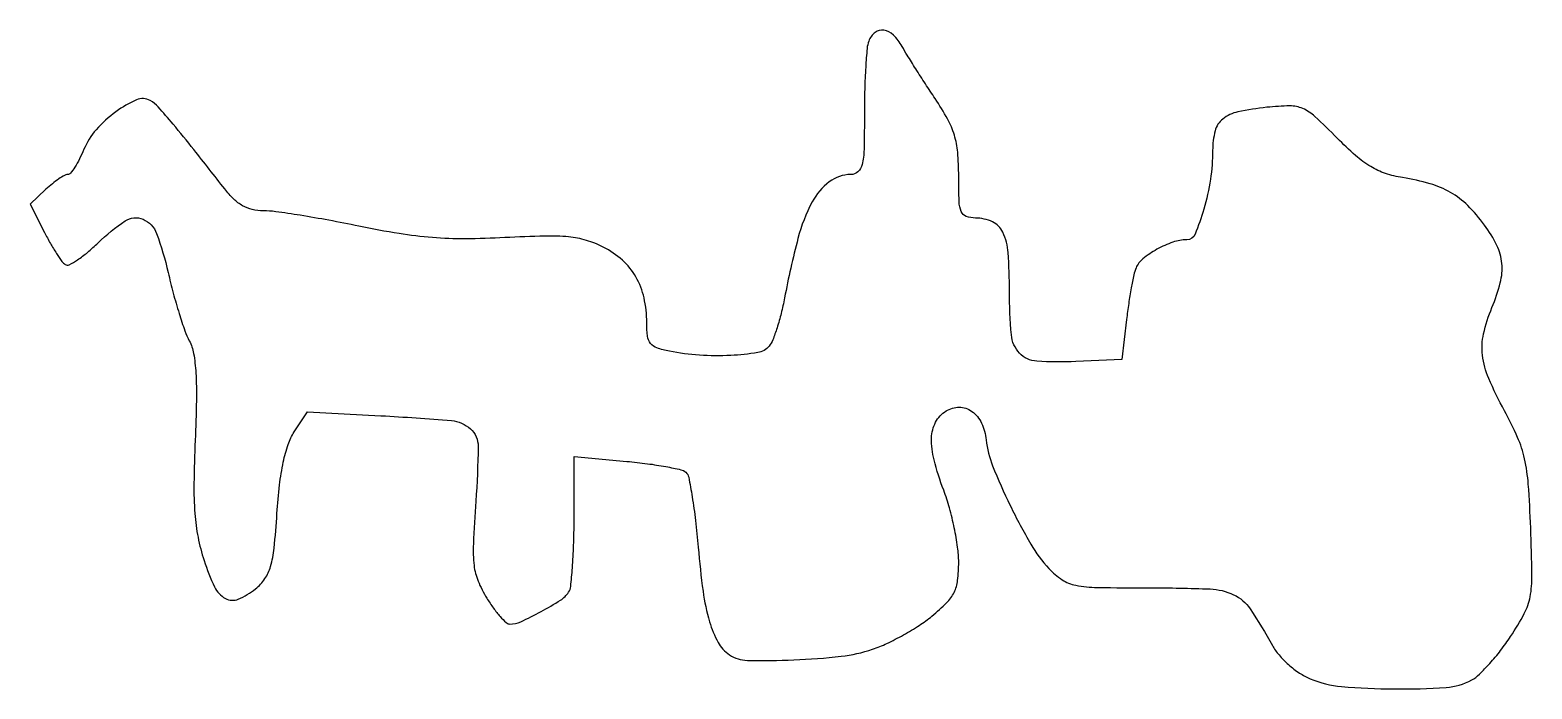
# Model space of a CAD drawing. Extents: x 0 to 207, y 0 to 91.
import ezdxf

# ---------------------------------------------------------------- set-up
doc = ezdxf.new("R2010")
doc.units = 0

msp = doc.modelspace()

# ---------------------------------------------------------------- linework, layer by layer
msp.add_lwpolyline([(115.606989, 89.418213, 0.069754), (115.368566, 88.386579, 0.006804), (115.178303, 85.828225, 0.008515), (115.044357, 82.757628, 0.006641), (115, 79.418213, -0.005216), (114.948263, 74.459182, -0.050016), (114.693895, 72.363982, -0.15703), (114.115685, 71.38227, -0.183779), (113.110784, 71, 0.165152), (110.166442, 70.0002, 0.106514), (107.813171, 67.228136, 0.059298), (105.842526, 62.194945, 0.016828), (103.995988, 53.978844, -0.014353), (103.530418, 51.858319, -0.016208), (102.959815, 49.853193, -0.01559), (102.369553, 48.188964, -0.08035), (101.87484, 47.349191, -0.18128), (100.292472, 46.444434, -0.027037), (96.580995, 46.046981, -0.029712), (92.264429, 46.07627, -0.032813), (88.125, 46.625, -0.034009), (86.398362, 47.094299, -0.143081), (85.531705, 47.709895, -0.13756), (85.114241, 48.709678, -0.030545), (85, 50.577947, 0.05441), (84.625838, 54.006126, 0.076307), (83.514796, 56.872822, 0.079498), (81.638149, 59.190066, 0.065008), (79.005865, 60.997008, 0.046262), (76.674796, 61.926137, 0.047878), (74.239325, 62.397421, 0.030215), (70.943643, 62.512987, 0.007181), (65.452925, 62.294764, -0.012198), (59.997455, 62.132744, -0.020934), (55.45114, 62.299064, -0.020523), (50.873202, 62.848599, -0.01119), (45.307703, 63.877965, 0.005306), (41.18688, 64.690397, 0.006085), (37.233535, 65.376652, 0.005523), (33.870618, 65.880302, 0.034417), (32.133761, 66, -0.058478), (30.627977, 66.176715, -0.070592), (29.304089, 66.697214, -0.063191), (28.069455, 67.619834, -0.036148), (26.826058, 69.007672, 0.002392), (22.578926, 74.445405, 0.007917), (19.709342, 77.967271, 0.009146), (17.655458, 80.319355, 0.077612), (16.567453, 81.198772, 0.238603), (14.679485, 81.30539, 0.055542), (11.8435, 79.670281, 0.053364), (9.118681, 77.179279, 0.082132), (7.426404, 74.478103, -0.01826), (6.811623, 73.145683, -0.026416), (6.165633, 72.021693, -0.024747), (5.565401, 71.187885, -0.228185), (5.175141, 71, 0.130783), (4.739976, 70.884194, 0.019718), (3.968561, 70.400973, 0.020992), (3.084804, 69.741576, 0.016758), (2.188256, 68.96076), (-0.000611, 66.921521), (1.985405, 63.028609, 0.011339), (2.810531, 61.497992, 0.014192), (3.64753, 60.118859, 0.012404), (4.403758, 59.010315, 0.098756), (4.85483, 58.58972, 0.263472), (5.397965, 58.568886, 0.026891), (6.551015, 59.245507, 0.028037), (7.925771, 60.270123, 0.01856), (9.388547, 61.588877, -0.045114), (13.10909, 64.601324, -0.253069), (15.57187, 64.835295, -0.207894), (17.449836, 62.858778, -0.031369), (19.032455, 57.5, 0.009261), (19.740898, 54.641864, 0.009562), (20.547755, 51.842426, 0.009333), (21.33765, 49.446041, 0.039859), (21.946807, 48.069961, -0.082442), (22.545256, 46.333621, -0.02698), (22.852727, 43.635146, -0.019211), (22.93305, 39.827132, -0.006694), (22.76458, 34.343781, 0.00751), (22.591101, 28.380086, 0.021886), (22.713428, 24.26306, 0.029882), (23.154878, 20.968862, 0.030502), (23.984148, 17.77382, 0.031411), (25.434091, 14.119581, 0.157772), (26.919818, 12.535898, 0.229401), (28.703195, 12.440686, 0.070868), (31.075287, 13.85988, 0.07272), (32.372538, 15.26655, 0.080812), (33.156341, 16.93797, 0.044581), (33.641844, 19.488273, 0.008178), (34.03822, 24.272599, -0.012323), (34.396053, 28.196142, -0.023191), (34.909004, 31.335348, -0.028775), (35.574452, 33.778918, -0.064245), (36.413643, 35.508546), (38.226722, 38.275655), (48.363361, 37.732224, -0.00781), (58.077366, 37.059139, -0.163682), (60.708557, 35.917771, -0.215386), (61.759082, 33.518671, -0.014806), (61.44668, 25.934507, 0.006102), (61.101971, 20.056222, 0.039755), (61.199886, 17.098966, 0.06897), (61.752995, 14.935398, 0.041415), (62.957602, 12.568602, 0.018271), (63.87296, 11.201817, 0.025064), (64.799628, 10.048277, 0.023497), (65.631986, 9.196496, 0.189715), (66.131219, 9, 0.10825), (67.640407, 9.330614, 0.01628), (70.428375, 10.725406, 0.016373), (73.11948, 12.299209, 0.106496), (74.234687, 13.389532, 0.120369), (74.525873, 14.200042, 0.007466), (74.758058, 16.7619, 0.010711), (74.92533, 19.854672, 0.007718), (74.984687, 23.310552), (75, 32.121104), (82.25, 31.441545, -0.009398), (85.092199, 31.12115, -0.012904), (87.632857, 30.719333, -0.009621), (89.715735, 30.292983, -0.131785), (90.393769, 29.937224, -0.159727), (90.779345, 29.245885, -0.007351), (91.261032, 26.557204, -0.011598), (91.718295, 23.297684, -0.008002), (92.091074, 19.58895, 0.013116), (92.764, 13.518667, 0.036574), (93.655921, 9.328909, 0.054206), (94.830282, 6.481456, 0.121236), (96.399704, 4.765313, 0.144141), (98.872436, 3.993847, 0.013687), (105.276213, 4.065978, 0.018227), (111.776244, 4.554952, 0.054269), (116.127867, 5.527902, 0.028427), (118.112976, 6.332856, 0.016943), (120.379905, 7.501422, 0.016933), (122.566694, 8.823281, 0.027959), (124.306006, 10.100705, 0.023757), (126.331747, 11.93883, 0.081498), (127.366208, 13.376337, 0.086561), (127.854341, 15.021422, 0.028947), (128, 17.535291, 0.035), (127.854591, 19.610029, 0.016436), (127.391894, 22.260813, 0.016195), (126.722706, 25.018447, 0.021896), (125.929853, 27.457939, -0.025124), (124.601057, 31.638, -0.071828), (124.254522, 34.660843, -0.112517), (124.818151, 36.837646, -0.134147), (126.25, 38.392758, -0.143071), (128.070731, 38.9079, -0.155178), (129.817232, 38.33612, -0.127879), (131.150955, 36.727141, -0.084407), (131.793593, 34.399138, 0.070063), (132.674788, 30.811037, 0.018161), (135.090585, 25.358064, 0.018869), (137.943229, 20.023896, 0.054702), (140.432574, 16.667254, 0.060249), (142.256636, 15.12138, 0.09875), (144.126298, 14.361963, 0.043237), (147.071512, 14.058901, 0.00403), (154.379671, 14, -0.009477), (162.641395, 13.84339, -0.101004), (165.889282, 13.051215, -0.135806), (168.160842, 11.096687, -0.021852), (171.227341, 6.056926, 0.052853), (172.146931, 4.737064, 0.033582), (173.467292, 3.405769, 0.033366), (174.97033, 2.249634, 0.048335), (176.445223, 1.458441, 0.077442), (180.778993, 0.392366, 0.019844), (188.011458, 0.052593, 0.018078), (195.181409, 0.259797, 0.111023), (198.705495, 1.296801, 0.065187), (199.762194, 2.079486, 0.018273), (201.190468, 3.562645, 0.018102), (202.697339, 5.374324, 0.018147), (204.067899, 7.288794, 0.023762), (205.957511, 10.459019, 0.076992), (206.763563, 12.764696, 0.049421), (207.010183, 15.698265, 0.005778), (206.836151, 22.277428, 0.008396), (206.505936, 28.298078, 0.037135), (205.990509, 31.807694, 0.048323), (205.027524, 34.746773, 0.021232), (203.223748, 38.427582, -0.02271), (201.056991, 42.882336, -0.071802), (200.193468, 46.077758, -0.086294), (200.347031, 49.051959, -0.043035), (201.5, 52.654243, 0.036086), (202.648877, 56.079301, 0.085541), (202.865298, 58.750871, 0.091338), (202.173275, 61.231973, 0.045395), (200.474963, 64.033936, 0.038038), (198.150338, 66.729348, 0.064606), (195.790595, 68.53838, 0.061478), (192.963813, 69.740937, 0.031218), (189.183836, 70.574335, -0.04285), (186.821559, 71.153015, -0.054493), (184.787173, 72.097778, -0.044353), (182.710037, 73.619539, -0.018089), (180.162947, 76.026453, 0.01117), (177.103285, 78.998925, 0.08405), (175.421903, 80.102679, 0.10723), (173.63837, 80.463387, 0.02318), (170.479111, 80.272194, 0.025014), (166.488723, 79.641264, 0.116862), (164.397395, 78.657981, 0.1633), (163.3419, 77.028828, 0.062868), (163, 74.320375, -0.038348), (162.69427, 70.339967, -0.032223), (161.780092, 66.208049, -0.027252), (160.576262, 62.76831, -0.303771), (159.428338, 62, 0.084312), (157.535566, 61.678547, 0.04278), (155.324964, 60.68615, 0.042567), (153.392972, 59.385428, 0.125685), (152.440599, 58.11455, 0.044752), (152.143111, 57.164977, 0.008186), (151.781115, 55.358649, 0.008744), (151.428038, 53.224069, 0.007846), (151.135588, 51), (150.5, 45.5), (144.16269, 45.200016, -0.028149), (138.762567, 45.248518, -0.189668), (136.385759, 46.367897, -0.169104), (135.258771, 48.886596, -0.021426), (135, 54.922445, 0.017525), (134.814055, 60.226034, 0.091832), (134.085834, 63.03988, 0.175992), (132.649884, 64.477518, 0.109831), (130.3, 65, -0.087949), (129.020666, 65.226786, -0.213828), (128.349066, 65.880893, -0.086362), (128.057552, 67.283048, -0.008172), (128, 70.804219, 0.02166), (127.858581, 74.067247, 0.052293), (127.400339, 76.435701, 0.05204), (126.459162, 78.66433, 0.021274), (124.75, 81.476467, -0.003127), (123.410055, 83.510948, -0.002965), (122.071471, 85.598289, -0.002943), (120.909124, 87.458833, -0.010425), (120.195434, 88.672247, 0.070876), (118.999149, 90.238271, 0.155173), (117.667516, 90.913111, 0.211655), (116.472596, 90.600364, 0.133598)], format="xyb", close=True)

doc.saveas('drawing.dxf')
